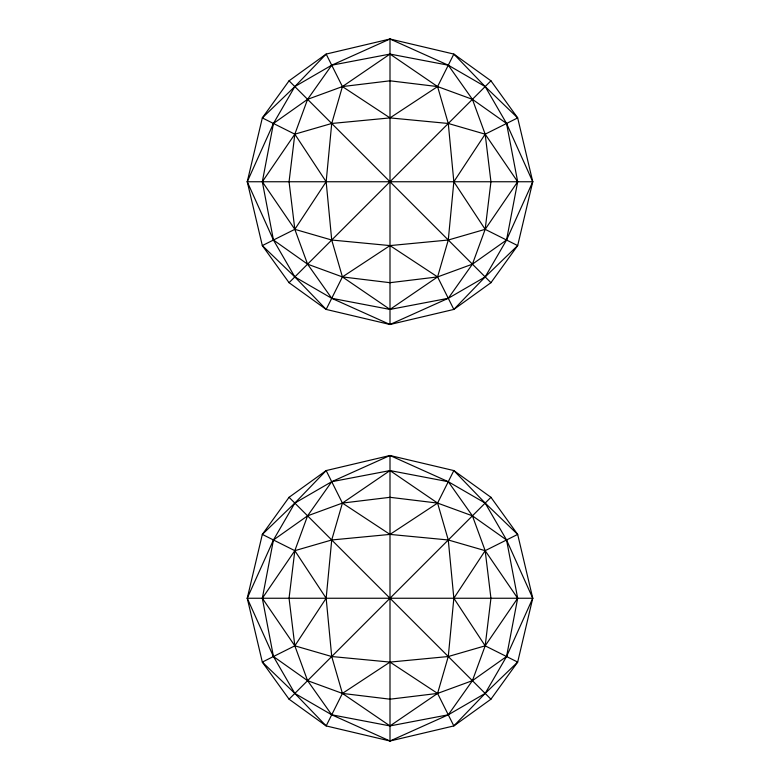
<?xml version="1.0" encoding="UTF-8"?>
<svg xmlns="http://www.w3.org/2000/svg" width="780" height="780" viewBox="0 0 780 780"><rect width="100%" height="100%" fill="white"/><g stroke="black" fill="none" stroke-linecap="round" stroke-linejoin="round"><path stroke-width="1.17" d="M247.25 181.75L262.324 117.907L289.058 80.808L326.157 54.074L390 39L453.843 54.074L490.942 80.808L517.676 117.907L532.75 181.75L517.676 245.593L490.942 282.692L453.843 309.426L390 324.5L326.157 309.426L289.058 282.692L262.324 245.593L247.25 181.75L273.448 123.474L294.83 86.58L326.157 54.074L342.42 86.58L390 117.907L448.276 123.474L485.17 134.17L517.676 181.75L506.551 240.025L485.17 276.919L453.843 309.426L437.58 276.919L390 245.593L331.724 240.025L294.83 229.33L262.324 181.75L273.448 123.474L307.583 99.333L342.42 86.58L390 80.808L437.58 86.58L472.417 99.333L506.551 123.474L532.75 181.75L506.551 240.025L472.417 264.166L437.58 276.919L390 282.692L342.42 276.919L307.583 264.166L273.448 240.025L247.25 181.75L532.75 181.75M247.25 598.25L262.324 534.407L289.058 497.308L326.157 470.574L390 455.5L453.843 470.574L490.942 497.308L517.676 534.407L532.75 598.25L517.676 662.093L490.942 699.192L453.843 725.926L390 741L326.157 725.926L289.058 699.192L262.324 662.093L247.25 598.25L273.448 539.975L294.83 503.081L326.157 470.574L342.42 503.081L390 534.407L448.276 539.975L485.17 550.67L517.676 598.25L506.551 656.526L485.17 693.42L453.843 725.926L437.58 693.42L390 662.093L331.724 656.526L294.83 645.83L262.324 598.25L273.448 539.975L307.583 515.833L342.42 503.081L390 497.308L437.58 503.081L472.417 515.833L506.551 539.975L532.75 598.25L506.551 656.526L472.417 680.667L437.58 693.42L390 699.192L342.42 693.42L307.583 680.667L273.448 656.526L247.25 598.25L532.75 598.25M289.058 282.692L490.942 80.808M289.058 699.192L490.942 497.308M390 39L331.724 65.198L294.83 86.58L262.324 117.907L294.83 134.17L326.157 181.75L331.724 240.025L342.42 276.919L390 309.426L448.276 298.301L485.17 276.919L517.676 245.593L485.17 229.33L453.843 181.75L448.276 123.474L437.58 86.58L390 54.074L331.724 65.198L307.583 99.333L294.83 134.17L289.058 181.75L294.83 229.33L307.583 264.166L331.724 298.301L390 324.5L448.276 298.301L472.417 264.166L485.17 229.33L490.942 181.75L485.17 134.17L472.417 99.333L448.276 65.198L390 39L390 324.5M390 455.5L331.724 481.699L294.83 503.081L262.324 534.407L294.83 550.67L326.157 598.25L331.724 656.526L342.42 693.42L390 725.926L448.276 714.802L485.17 693.42L517.676 662.093L485.17 645.83L453.843 598.25L448.276 539.975L437.58 503.081L390 470.574L331.724 481.699L307.583 515.833L294.83 550.67L289.058 598.25L294.83 645.83L307.583 680.667L331.724 714.802L390 741L448.276 714.802L472.417 680.667L485.17 645.83L490.942 598.25L485.17 550.67L472.417 515.833L448.276 481.699L390 455.5L390 741M289.058 80.808L490.942 282.692M289.058 497.308L490.942 699.192M331.724 123.474L326.157 181.75L294.83 229.33L262.324 245.593L294.83 276.919L326.157 309.426L342.42 276.919L390 245.593L448.276 240.025L485.17 229.33L517.676 181.75L506.551 123.474L485.17 86.58L453.843 54.074L437.58 86.58L390 117.907L331.724 123.474L294.83 134.17L262.324 181.75L273.448 240.025L294.83 276.919L331.724 298.301L390 309.426L437.58 276.919L448.276 240.025L453.843 181.75L485.17 134.17L517.676 117.907L485.17 86.58L448.276 65.198L390 54.074L342.42 86.58L331.724 123.474M331.724 539.975L326.157 598.25L294.83 645.83L262.324 662.093L294.83 693.42L326.157 725.926L342.42 693.42L390 662.093L448.276 656.526L485.17 645.83L517.676 598.25L506.551 539.975L485.17 503.081L453.843 470.574L437.58 503.081L390 534.407L331.724 539.975L294.83 550.67L262.324 598.25L273.448 656.526L294.83 693.42L331.724 714.802L390 725.926L437.58 693.42L448.276 656.526L453.843 598.25L485.17 550.67L517.676 534.407L485.17 503.081L448.276 481.699L390 470.574L342.42 503.081L331.724 539.975"/></g></svg>
